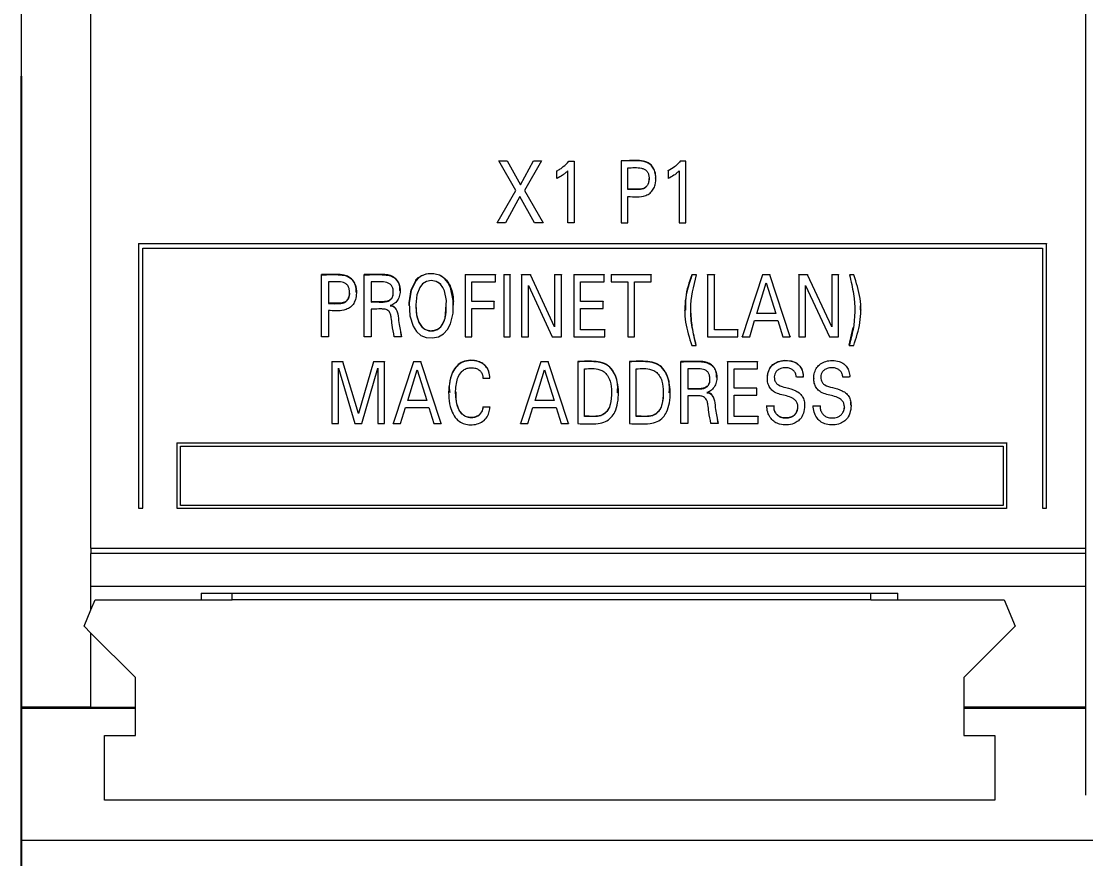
# Model space of a CAD drawing. Header units: millimetres. Extents: x 983 to 2111, y 2638 to 4457.
# Drawn here: x 1297.56 to 1325.06, y 4124.92 to 4146.55 of the extents above; entities that cross this region are included whole.
import ezdxf

# ---------------------------------------------------------------- set-up
doc = ezdxf.new("R2010")
doc.units = ezdxf.units.MM
doc.styles.get("Standard").update_dxf_attribs({"font": ''})
doc.styles.get('Standard').set_extended_font_data('SimSun')
doc.dimstyles.new('ISO-25', dxfattribs={"dimtxt": 2.5, "dimasz": 2.5, "dimexe": 1.25, "dimexo": 0.625, "dimtad": 1, "dimtxsty": 'Standard', "dimcen": 2.5, "dimadec": 0, "dimazin": 0, "dimtfac": 1, "dimtmove": 0, "dimatfit": 3, "dimfxl": 1, "dimarcsym": 0})

# ---------------------------------------------------------------- blocks, each defined once
blk = doc.blocks.new('*D199')
at = {"color": 0, "lineweight": -2, "transparency": 16777216}
for p, q in [((1297.555, 4145.13), (1297.555, 4102.577)), ((1387.555, 4145.13), (1387.555, 4102.577)), ((1300.055, 4103.827), (1385.055, 4103.827))]:
    blk.add_line(p, q, dxfattribs=at)
at = {"color": 0, "lineweight": -3, "transparency": 16777216}
for points in [[(1300.055, 4104.243), (1300.055, 4103.41), (1297.555, 4103.827)], [(1385.055, 4104.243), (1385.055, 4103.41), (1387.555, 4103.827)]]:
    blk.add_solid(points, dxfattribs=at)
at = {"layer": 'Defpoints', "color": 0, "lineweight": -3, "transparency": 16777216}
for p in [(1297.555, 4145.755), (1387.555, 4145.755), (1387.555, 4103.827)]:
    blk.add_point(p, dxfattribs=at)
at = {"color": 0, "lineweight": -3, "transparency": 16777216, "insert": (1342.555, 4105.702), "char_height": 2.5, "attachment_point": 5}
blk.add_mtext('90', dxfattribs=at)
blk = doc.blocks.new('1212DCDCDC')
at = {"color": 7, "linetype": 'Continuous', "lineweight": 15}
for p, q in [((1297.555, 4162.675), (1297.555, 4128.836)), ((1299.355, 4132.942), (1299.355, 4159.349)), ((1325.055, 4132.942), (1325.055, 4149.813)), ((1309.892, 4142.943), (1309.892, 4142.95)), ((1310.333, 4142.183), (1309.892, 4142.943)), ((1309.892, 4142.943), (1310.111, 4142.943)), ((1310.111, 4142.943), (1310.111, 4142.95)), ((1310.111, 4142.943), (1310.451, 4142.323)), ((1310.451, 4142.323), (1310.789, 4142.943)), ((1310.998, 4142.943), (1310.552, 4142.178)), ((1310.789, 4142.943), (1310.789, 4142.95)), ((1310.789, 4142.943), (1310.998, 4142.943)), ((1310.998, 4142.943), (1310.998, 4142.95)), ((1311.392, 4142.695), (1311.392, 4142.689)), ((1311.392, 4142.489), (1311.392, 4142.689)), ((1311.672, 4141.347), (1311.672, 4142.687)), ((1311.698, 4142.934), (1311.698, 4142.941)), ((1311.698, 4142.934), (1311.843, 4142.934)), ((1311.843, 4142.934), (1311.843, 4142.941)), ((1311.843, 4142.934), (1311.843, 4141.347)), ((1313.051, 4142.95), (1313.051, 4142.943)), ((1313.051, 4142.943), (1313.051, 4141.347)), ((1313.226, 4142.206), (1313.226, 4142.762)), ((1314.269, 4142.689), (1314.269, 4142.695)), ((1314.269, 4142.689), (1314.269, 4142.489)), ((1314.549, 4142.687), (1314.549, 4141.347)), ((1314.576, 4142.934), (1314.576, 4142.941)), ((1314.721, 4142.934), (1314.576, 4142.934)), ((1314.721, 4142.934), (1314.721, 4142.941)), ((1314.721, 4141.347), (1314.721, 4142.934)), ((1313.949, 4142.487), (1313.949, 4142.494)), ((1309.849, 4141.347), (1310.333, 4142.183)), ((1310.451, 4142.323), (1310.451, 4142.33)), ((1310.552, 4142.178), (1311.042, 4141.347)), ((1310.436, 4142.027), (1310.063, 4141.347)), ((1310.818, 4141.347), (1310.436, 4142.027)), ((1313.226, 4141.347), (1313.226, 4142.025)), ((1309.849, 4141.354), (1309.849, 4141.347)), ((1310.063, 4141.347), (1309.849, 4141.347)), ((1311.042, 4141.347), (1310.818, 4141.347)), ((1311.042, 4141.347), (1311.042, 4141.354)), ((1311.843, 4141.347), (1311.672, 4141.347)), ((1313.051, 4141.347), (1313.226, 4141.347)), ((1314.549, 4141.347), (1314.721, 4141.347)), ((1300.585, 4140.81), (1300.585, 4140.803)), ((1324.045, 4140.803), (1300.585, 4140.803)), ((1300.585, 4140.803), (1300.585, 4133.975)), ((1324.045, 4140.81), (1324.045, 4140.803)), ((1324.045, 4133.975), (1324.045, 4140.803)), ((1300.695, 4140.693), (1323.936, 4140.693)), ((1300.695, 4133.975), (1300.695, 4140.693)), ((1323.936, 4140.693), (1323.936, 4133.975)), ((1305.314, 4140), (1305.314, 4140.007)), ((1305.314, 4138.404), (1305.314, 4140)), ((1306.416, 4140), (1306.416, 4140.007)), ((1306.416, 4138.404), (1306.416, 4140)), ((1309.019, 4140.007), (1309.019, 4140)), ((1309.807, 4140), (1309.019, 4140)), ((1309.019, 4140), (1309.019, 4138.404)), ((1309.807, 4140.007), (1309.807, 4140)), ((1309.807, 4139.819), (1309.807, 4140)), ((1310.019, 4140.007), (1310.019, 4140)), ((1310.184, 4140), (1310.019, 4140)), ((1310.019, 4140), (1310.019, 4138.404)), ((1310.184, 4140.007), (1310.184, 4140)), ((1310.184, 4138.404), (1310.184, 4140)), ((1310.482, 4140), (1310.482, 4140.007)), ((1310.71, 4140), (1310.482, 4140)), ((1310.482, 4140), (1310.482, 4138.404)), ((1310.71, 4140.007), (1310.71, 4140)), ((1311.335, 4138.662), (1310.71, 4140)), ((1311.335, 4140.007), (1311.335, 4140)), ((1311.509, 4140), (1311.335, 4140)), ((1311.335, 4140), (1311.335, 4138.662)), ((1311.509, 4140.007), (1311.509, 4140)), ((1311.509, 4138.404), (1311.509, 4140)), ((1311.832, 4140.007), (1311.832, 4140)), ((1312.612, 4140), (1311.832, 4140)), ((1311.832, 4140), (1311.832, 4138.404)), ((1312.612, 4140.007), (1312.612, 4140)), ((1312.612, 4139.819), (1312.612, 4140)), ((1312.793, 4140.007), (1312.793, 4140)), ((1313.826, 4140), (1312.793, 4140)), ((1312.793, 4140), (1312.793, 4139.819)), ((1313.826, 4140.007), (1313.826, 4140)), ((1313.826, 4139.819), (1313.826, 4140)), ((1314.883, 4140.006), (1314.883, 4139.999)), ((1314.999, 4139.999), (1314.883, 4139.999)), ((1314.999, 4139.999), (1314.999, 4140.006)), ((1315.288, 4140), (1315.288, 4140.007)), ((1315.463, 4140), (1315.288, 4140)), ((1315.288, 4140), (1315.288, 4138.404)), ((1315.463, 4140.007), (1315.463, 4140)), ((1315.463, 4138.585), (1315.463, 4140)), ((1316.705, 4140), (1316.18, 4138.404)), ((1316.705, 4140.007), (1316.705, 4140)), ((1316.898, 4140), (1316.705, 4140)), ((1316.898, 4140.007), (1316.898, 4140)), ((1317.423, 4138.404), (1316.898, 4140)), ((1317.643, 4140), (1317.643, 4140.007)), ((1317.871, 4140), (1317.643, 4140)), ((1317.643, 4140), (1317.643, 4138.404)), ((1317.871, 4140.007), (1317.871, 4140)), ((1318.496, 4138.662), (1317.871, 4140)), ((1318.496, 4140.007), (1318.496, 4140)), ((1318.67, 4140), (1318.496, 4140)), ((1318.496, 4140), (1318.496, 4138.662)), ((1318.67, 4140.007), (1318.67, 4140)), ((1318.67, 4138.404), (1318.67, 4140)), ((1318.951, 4139.999), (1318.951, 4140.006)), ((1319.067, 4139.999), (1318.951, 4139.999)), ((1319.067, 4140.006), (1319.067, 4139.999)), ((1305.489, 4139.819), (1305.489, 4139.263)), ((1306.591, 4139.819), (1306.591, 4139.3)), ((1309.194, 4139.819), (1309.807, 4139.819)), ((1309.194, 4139.316), (1309.194, 4139.819)), ((1310.656, 4139.728), (1311.274, 4138.404)), ((1310.656, 4138.404), (1310.656, 4139.728)), ((1312.007, 4139.819), (1312.612, 4139.819)), ((1312.007, 4139.316), (1312.007, 4139.819)), ((1312.793, 4139.819), (1313.222, 4139.819)), ((1313.222, 4139.819), (1313.222, 4138.404)), ((1313.397, 4139.819), (1313.826, 4139.819)), ((1313.397, 4138.404), (1313.397, 4139.819)), ((1316.557, 4139.002), (1316.802, 4139.794)), ((1316.802, 4139.794), (1317.048, 4139.002)), ((1317.817, 4139.728), (1318.435, 4138.404)), ((1317.817, 4138.404), (1317.817, 4139.728)), ((1306.212, 4139.544), (1306.212, 4139.551)), ((1307.342, 4139.592), (1307.342, 4139.599)), ((1306.591, 4139.119), (1306.591, 4138.404)), ((1307.574, 4139.212), (1307.574, 4139.205)), ((1308.721, 4139.218), (1308.721, 4139.225)), ((1309.775, 4139.316), (1309.194, 4139.316)), ((1309.194, 4139.135), (1309.775, 4139.135)), ((1309.194, 4138.404), (1309.194, 4139.135)), ((1309.775, 4139.323), (1309.775, 4139.316)), ((1309.775, 4139.135), (1309.775, 4139.316)), ((1312.589, 4139.316), (1312.007, 4139.316)), ((1312.007, 4139.135), (1312.589, 4139.135)), ((1312.007, 4138.585), (1312.007, 4139.135)), ((1312.589, 4139.323), (1312.589, 4139.316)), ((1312.589, 4139.135), (1312.589, 4139.316)), ((1319.225, 4139.201), (1319.227, 4139.096)), ((1305.489, 4139.082), (1305.489, 4138.404)), ((1314.688, 4139.092), (1314.688, 4139.085)), ((1317.048, 4139.002), (1316.557, 4139.002)), ((1319.256, 4139.09), (1319.256, 4139.097)), ((1312.628, 4138.585), (1312.007, 4138.585)), ((1312.628, 4138.592), (1312.628, 4138.585)), ((1312.628, 4138.404), (1312.628, 4138.585)), ((1316.068, 4138.585), (1315.463, 4138.585)), ((1316.068, 4138.592), (1316.068, 4138.585)), ((1316.068, 4138.404), (1316.068, 4138.585)), ((1316.374, 4138.404), (1316.501, 4138.821)), ((1316.501, 4138.821), (1317.103, 4138.821)), ((1317.103, 4138.821), (1317.232, 4138.404)), ((1318.946, 4138.183), (1319.045, 4138.638)), ((1305.489, 4138.404), (1305.314, 4138.404)), ((1306.591, 4138.404), (1306.416, 4138.404)), ((1307.378, 4138.405), (1307.192, 4138.405)), ((1307.378, 4138.412), (1307.358, 4138.511)), ((1307.378, 4138.412), (1307.378, 4138.405)), ((1309.019, 4138.404), (1309.194, 4138.404)), ((1310.019, 4138.404), (1310.184, 4138.404)), ((1310.482, 4138.404), (1310.656, 4138.404)), ((1311.274, 4138.404), (1311.509, 4138.404)), ((1311.832, 4138.404), (1312.628, 4138.404)), ((1313.222, 4138.404), (1313.397, 4138.404)), ((1315.288, 4138.404), (1316.068, 4138.404)), ((1316.18, 4138.404), (1316.18, 4138.411)), ((1316.18, 4138.404), (1316.374, 4138.404)), ((1317.232, 4138.404), (1317.423, 4138.404)), ((1317.423, 4138.411), (1317.423, 4138.404)), ((1317.643, 4138.404), (1317.817, 4138.404)), ((1318.435, 4138.404), (1318.67, 4138.404)), ((1314.877, 4138.176), (1314.993, 4138.176)), ((1314.993, 4138.176), (1314.993, 4138.183)), ((1318.946, 4138.183), (1318.946, 4138.176)), ((1318.946, 4138.176), (1319.062, 4138.176)), ((1305.579, 4137.763), (1305.579, 4137.756)), ((1305.863, 4137.756), (1305.579, 4137.756)), ((1305.579, 4137.756), (1305.579, 4136.16)), ((1305.863, 4137.763), (1305.863, 4137.756)), ((1306.265, 4136.42), (1305.863, 4137.756)), ((1306.654, 4137.756), (1306.265, 4136.42)), ((1306.654, 4137.763), (1306.654, 4137.756)), ((1306.938, 4137.756), (1306.654, 4137.756)), ((1306.938, 4137.763), (1306.938, 4137.756)), ((1306.938, 4136.16), (1306.938, 4137.756)), ((1307.687, 4137.756), (1307.161, 4136.16)), ((1307.687, 4137.763), (1307.687, 4137.756)), ((1307.879, 4137.756), (1307.687, 4137.756)), ((1307.879, 4137.763), (1307.879, 4137.756)), ((1308.404, 4136.16), (1307.879, 4137.756)), ((1310.976, 4137.756), (1310.451, 4136.16)), ((1310.976, 4137.763), (1310.976, 4137.756)), ((1311.168, 4137.756), (1310.976, 4137.756)), ((1311.168, 4137.763), (1311.168, 4137.756)), ((1311.694, 4136.16), (1311.168, 4137.756)), ((1311.93, 4137.763), (1311.93, 4137.756)), ((1311.93, 4137.756), (1311.93, 4136.16)), ((1313.266, 4137.763), (1313.266, 4137.756)), ((1313.266, 4137.756), (1313.266, 4136.16)), ((1314.597, 4137.756), (1314.597, 4137.763)), ((1314.597, 4136.16), (1314.597, 4137.756)), ((1315.799, 4137.756), (1315.799, 4137.763)), ((1316.58, 4137.756), (1315.799, 4137.756)), ((1315.799, 4137.756), (1315.799, 4136.16)), ((1316.58, 4137.763), (1316.58, 4137.756)), ((1316.58, 4137.575), (1316.58, 4137.756)), ((1305.754, 4137.588), (1306.176, 4136.16)), ((1305.754, 4136.16), (1305.754, 4137.588)), ((1306.352, 4136.16), (1306.763, 4137.591)), ((1306.763, 4137.591), (1306.763, 4136.16)), ((1307.539, 4136.757), (1307.784, 4137.55)), ((1307.784, 4137.55), (1308.03, 4136.757)), ((1310.828, 4136.757), (1311.073, 4137.55)), ((1311.073, 4137.55), (1311.319, 4136.757)), ((1312.105, 4136.341), (1312.105, 4137.575)), ((1313.441, 4136.341), (1313.441, 4137.575)), ((1314.773, 4137.575), (1314.773, 4137.056)), ((1315.975, 4137.575), (1316.58, 4137.575)), ((1315.975, 4137.072), (1315.975, 4137.575)), ((1309.481, 4137.333), (1309.661, 4137.333)), ((1309.661, 4137.341), (1309.661, 4137.348)), ((1315.523, 4137.348), (1315.523, 4137.355)), ((1316.83, 4137.33), (1316.83, 4137.324)), ((1317.758, 4137.357), (1317.58, 4137.357)), ((1317.758, 4137.378), (1317.758, 4137.385)), ((1318.029, 4137.33), (1318.029, 4137.324)), ((1318.957, 4137.357), (1318.779, 4137.357)), ((1318.958, 4137.378), (1318.958, 4137.385)), ((1308.599, 4136.958), (1308.599, 4136.951)), ((1312.98, 4136.95), (1312.98, 4136.957)), ((1314.317, 4136.95), (1314.317, 4136.957)), ((1316.556, 4137.072), (1315.975, 4137.072)), ((1316.556, 4137.078), (1316.556, 4137.072)), ((1316.556, 4136.891), (1316.556, 4137.072)), ((1308.03, 4136.757), (1307.539, 4136.757)), ((1311.319, 4136.757), (1310.828, 4136.757)), ((1314.773, 4136.875), (1314.773, 4136.16)), ((1315.975, 4136.891), (1316.556, 4136.891)), ((1315.975, 4136.341), (1315.975, 4136.891)), ((1317.793, 4136.633), (1317.793, 4136.64)), ((1318.992, 4136.633), (1318.992, 4136.64)), ((1306.265, 4136.427), (1306.265, 4136.42)), ((1307.356, 4136.16), (1307.483, 4136.576)), ((1307.483, 4136.576), (1308.085, 4136.576)), ((1308.085, 4136.576), (1308.214, 4136.16)), ((1309.481, 4136.59), (1309.481, 4136.583)), ((1309.661, 4136.583), (1309.481, 4136.583)), ((1309.661, 4136.59), (1309.661, 4136.583)), ((1310.645, 4136.16), (1310.772, 4136.576)), ((1310.772, 4136.576), (1311.374, 4136.576)), ((1311.374, 4136.576), (1311.503, 4136.16)), ((1316.818, 4136.622), (1316.818, 4136.629)), ((1316.818, 4136.622), (1316.994, 4136.622)), ((1316.818, 4136.613), (1316.818, 4136.606)), ((1316.994, 4136.629), (1316.994, 4136.622)), ((1318.017, 4136.629), (1318.017, 4136.622)), ((1318.017, 4136.622), (1318.193, 4136.622)), ((1318.017, 4136.613), (1318.017, 4136.606)), ((1318.193, 4136.622), (1318.193, 4136.629)), ((1305.579, 4136.16), (1305.754, 4136.16)), ((1306.176, 4136.16), (1306.352, 4136.16)), ((1306.763, 4136.16), (1306.938, 4136.16)), ((1307.161, 4136.16), (1307.161, 4136.167)), ((1307.161, 4136.16), (1307.356, 4136.16)), ((1308.214, 4136.16), (1308.404, 4136.16)), ((1308.404, 4136.167), (1308.404, 4136.16)), ((1310.451, 4136.16), (1310.451, 4136.167)), ((1310.451, 4136.16), (1310.645, 4136.16)), ((1311.503, 4136.16), (1311.694, 4136.16)), ((1311.694, 4136.167), (1311.694, 4136.16)), ((1314.773, 4136.16), (1314.597, 4136.16)), ((1315.559, 4136.161), (1315.373, 4136.161)), ((1315.559, 4136.168), (1315.539, 4136.267)), ((1315.559, 4136.168), (1315.559, 4136.161)), ((1315.799, 4136.16), (1316.596, 4136.16)), ((1316.596, 4136.341), (1315.975, 4136.341)), ((1316.596, 4136.348), (1316.596, 4136.341)), ((1316.596, 4136.16), (1316.596, 4136.341)), ((1301.585, 4135.668), (1301.585, 4135.661)), ((1301.585, 4135.661), (1323.005, 4135.661)), ((1301.585, 4133.965), (1301.585, 4135.661)), ((1301.665, 4134.045), (1301.665, 4135.581)), ((1301.665, 4135.581), (1322.925, 4135.581)), ((1322.925, 4135.581), (1322.925, 4134.045)), ((1323.005, 4135.668), (1323.005, 4135.661)), ((1323.005, 4135.661), (1323.005, 4133.965)), ((1300.585, 4133.975), (1300.695, 4133.975)), ((1323.005, 4133.965), (1301.585, 4133.965)), ((1322.925, 4134.045), (1301.665, 4134.045)), ((1323.936, 4133.975), (1324.045, 4133.975)), ((1299.355, 4132.942), (1325.055, 4132.942)), ((1299.355, 4132.942), (1299.355, 4132.806)), ((1325.055, 4132.806), (1299.355, 4132.806)), ((1299.355, 4131.966), (1299.355, 4132.806)), ((1325.055, 4132.806), (1325.055, 4132.942)), ((1325.055, 4131.966), (1325.055, 4132.806)), ((1299.355, 4131.966), (1325.055, 4131.966)), ((1299.355, 4131.35), (1299.355, 4131.966)), ((1325.055, 4128.836), (1325.055, 4131.966)), ((1302.203, 4131.782), (1320.203, 4131.782)), ((1302.203, 4131.782), (1302.203, 4131.608)), ((1303.003, 4131.608), (1303.003, 4131.782)), ((1319.503, 4131.608), (1319.503, 4131.782)), ((1320.203, 4131.608), (1320.203, 4131.782)), ((1299.355, 4131.35), (1299.462, 4131.608)), ((1299.462, 4131.608), (1302.203, 4131.608)), ((1302.203, 4131.608), (1303.003, 4131.608)), ((1319.503, 4131.608), (1303.003, 4131.608)), ((1319.503, 4131.608), (1320.203, 4131.608)), ((1320.203, 4131.608), (1322.948, 4131.608)), ((1322.948, 4131.608), (1323.231, 4130.926)), ((1299.18, 4130.926), (1299.355, 4131.35)), ((1299.355, 4130.75), (1299.18, 4130.926)), ((1323.231, 4130.926), (1321.909, 4129.604)), ((1299.355, 4128.836), (1299.355, 4130.75)), ((1300.502, 4129.604), (1299.355, 4130.75)), ((1300.502, 4128.836), (1300.502, 4129.604)), ((1321.909, 4129.604), (1321.909, 4129.521)), ((1321.909, 4129.521), (1321.909, 4128.836)), ((1299.355, 4128.836), (1297.555, 4128.836)), ((1297.555, 4128.836), (1297.555, 4128.8)), ((1300.502, 4128.8), (1297.555, 4128.8)), ((1297.555, 4128.8), (1297.555, 4125.405)), ((1299.355, 4128.836), (1300.502, 4128.836)), ((1300.502, 4128.8), (1300.502, 4128.836)), ((1300.502, 4128.108), (1300.502, 4128.8)), ((1325.055, 4128.836), (1321.909, 4128.836)), ((1321.909, 4128.836), (1321.909, 4128.8)), ((1325.055, 4128.8), (1321.909, 4128.8)), ((1321.909, 4128.8), (1321.909, 4128.108)), ((1325.055, 4128.8), (1325.055, 4128.836)), ((1325.055, 4126.598), (1325.055, 4128.8)), ((1299.702, 4128.108), (1300.502, 4128.108)), ((1321.909, 4128.108), (1322.709, 4128.108)), ((1322.709, 4128.108), (1322.709, 4126.433)), ((1325.056, 4126.567), (1325.055, 4126.598)), ((1322.709, 4126.433), (1299.702, 4126.433)), ((1297.555, 4125.405), (1349.804, 4125.405))]:
    blk.add_line(p, q, dxfattribs=at)
at = {"color": 7, "linetype": 'Continuous', "lineweight": 15, "flags": 128}
for points in [[(1307.899, 4139.978), (1307.858, 4139.954), (1307.75, 4139.863), (1307.748, 4139.861), (1307.748, 4139.861), (1307.748, 4139.861), (1307.748, 4139.861), (1307.748, 4139.86), (1307.748, 4139.86), (1307.748, 4139.86), (1307.748, 4139.86), (1307.748, 4139.861), (1307.748, 4139.861), (1307.749, 4139.861), (1307.749, 4139.862), (1307.749, 4139.862), (1307.749, 4139.862), (1307.749, 4139.861), (1307.749, 4139.861), (1307.748, 4139.861), (1307.748, 4139.861), (1307.748, 4139.86), (1307.748, 4139.86), (1307.748, 4139.86), (1307.748, 4139.86), (1307.748, 4139.861), (1307.748, 4139.861), (1307.748, 4139.861), (1307.749, 4139.861), (1307.749, 4139.861), (1307.749, 4139.861), (1307.749, 4139.861), (1307.748, 4139.861), (1307.748, 4139.861), (1307.748, 4139.86), (1307.747, 4139.86), (1307.747, 4139.86), (1307.747, 4139.86), (1307.747, 4139.86), (1307.748, 4139.86), (1307.748, 4139.861), (1307.748, 4139.861), (1307.748, 4139.861), (1307.748, 4139.861), (1307.748, 4139.861), (1307.748, 4139.861), (1307.748, 4139.861), (1307.748, 4139.861), (1307.748, 4139.86), (1307.747, 4139.86), (1307.747, 4139.86), (1307.747, 4139.86), (1307.747, 4139.86), (1307.748, 4139.86), (1307.748, 4139.861), (1307.748, 4139.861), (1307.755, 4139.868), (1307.782, 4139.895), (1307.816, 4139.929), (1307.816, 4139.929), (1307.816, 4139.93), (1307.817, 4139.93), (1307.817, 4139.93), (1307.817, 4139.93), (1307.817, 4139.93), (1307.817, 4139.93), (1307.817, 4139.93), (1307.816, 4139.93), (1307.816, 4139.929), (1307.816, 4139.929), (1307.816, 4139.929), (1307.816, 4139.929), (1307.816, 4139.929), (1307.816, 4139.929), (1307.816, 4139.93), (1307.817, 4139.93), (1307.817, 4139.93), (1307.817, 4139.93), (1307.817, 4139.93), (1307.817, 4139.93), (1307.817, 4139.93), (1307.816, 4139.93), (1307.816, 4139.929), (1307.816, 4139.929), (1307.816, 4139.929), (1307.816, 4139.929), (1307.816, 4139.929), (1307.816, 4139.929), (1307.816, 4139.93), (1307.817, 4139.93), (1307.817, 4139.93), (1307.817, 4139.93), (1307.817, 4139.93), (1307.817, 4139.93), (1307.817, 4139.93), (1307.816, 4139.93), (1307.816, 4139.929), (1307.816, 4139.929), (1307.816, 4139.929), (1307.816, 4139.929), (1307.816, 4139.929), (1307.816, 4139.929), (1307.816, 4139.93), (1307.817, 4139.93), (1307.817, 4139.93), (1307.817, 4139.93), (1307.817, 4139.93), (1307.817, 4139.93), (1307.817, 4139.93), (1307.816, 4139.93), (1307.815, 4139.928), (1307.753, 4139.856), (1307.627, 4139.606), (1307.575, 4139.276), (1307.594, 4138.939), (1307.677, 4138.672), (1307.768, 4138.535), (1307.882, 4138.439), (1308.019, 4138.386), (1308.181, 4138.373), (1308.335, 4138.404), (1308.466, 4138.479), (1308.571, 4138.594), (1308.644, 4138.733), (1308.712, 4139.011), (1308.717, 4139.343), (1308.646, 4139.674), (1308.579, 4139.802), (1308.491, 4139.905), (1308.36, 4139.991), (1308.209, 4140.029), (1308.017, 4140.019), (1307.899, 4139.978)], [(1307.579, 4139.212), (1307.575, 4139.283), (1307.627, 4139.613), (1307.753, 4139.863), (1307.815, 4139.935), (1307.816, 4139.937), (1307.817, 4139.937), (1307.817, 4139.937), (1307.817, 4139.937), (1307.817, 4139.937), (1307.817, 4139.937), (1307.817, 4139.937), (1307.816, 4139.937), (1307.816, 4139.936), (1307.816, 4139.936), (1307.816, 4139.936), (1307.816, 4139.936), (1307.816, 4139.936), (1307.816, 4139.936), (1307.816, 4139.937), (1307.817, 4139.937), (1307.817, 4139.937), (1307.817, 4139.937), (1307.817, 4139.937), (1307.817, 4139.937), (1307.817, 4139.937), (1307.816, 4139.937), (1307.816, 4139.936), (1307.816, 4139.936), (1307.816, 4139.936), (1307.816, 4139.936), (1307.816, 4139.936), (1307.816, 4139.936), (1307.816, 4139.937), (1307.817, 4139.937), (1307.817, 4139.937), (1307.817, 4139.937), (1307.817, 4139.937), (1307.817, 4139.937), (1307.817, 4139.937), (1307.816, 4139.937), (1307.816, 4139.936), (1307.816, 4139.936), (1307.816, 4139.936), (1307.816, 4139.936), (1307.816, 4139.936), (1307.816, 4139.936), (1307.816, 4139.937), (1307.817, 4139.937), (1307.817, 4139.937), (1307.817, 4139.937), (1307.817, 4139.937), (1307.817, 4139.937), (1307.817, 4139.937), (1307.816, 4139.937), (1307.816, 4139.936), (1307.816, 4139.936), (1307.782, 4139.902), (1307.755, 4139.875), (1307.748, 4139.868), (1307.748, 4139.868), (1307.748, 4139.867), (1307.747, 4139.867), (1307.747, 4139.867), (1307.747, 4139.867), (1307.747, 4139.867), (1307.748, 4139.867), (1307.748, 4139.868), (1307.748, 4139.868), (1307.748, 4139.868), (1307.748, 4139.868), (1307.748, 4139.868), (1307.748, 4139.868), (1307.748, 4139.868), (1307.748, 4139.868), (1307.748, 4139.867), (1307.747, 4139.867), (1307.747, 4139.867), (1307.747, 4139.867), (1307.747, 4139.867), (1307.748, 4139.867), (1307.748, 4139.868), (1307.748, 4139.868), (1307.749, 4139.868), (1307.749, 4139.868), (1307.749, 4139.868), (1307.749, 4139.868), (1307.748, 4139.868), (1307.748, 4139.868), (1307.748, 4139.868), (1307.748, 4139.867), (1307.748, 4139.867), (1307.748, 4139.867), (1307.748, 4139.867), (1307.748, 4139.868), (1307.748, 4139.868), (1307.749, 4139.868), (1307.749, 4139.869), (1307.749, 4139.869), (1307.749, 4139.869), (1307.749, 4139.869), (1307.749, 4139.868), (1307.748, 4139.868), (1307.748, 4139.868), (1307.748, 4139.867), (1307.748, 4139.867), (1307.748, 4139.867), (1307.748, 4139.867), (1307.748, 4139.868), (1307.748, 4139.868), (1307.748, 4139.868), (1307.748, 4139.868), (1307.75, 4139.87), (1307.858, 4139.961)], [(1308.27, 4139.831), (1308.147, 4139.852), (1308.02, 4139.828), (1307.924, 4139.77), (1307.848, 4139.678), (1307.776, 4139.484), (1307.749, 4139.226), (1307.766, 4138.973), (1307.827, 4138.772), (1307.892, 4138.668), (1307.977, 4138.595), (1308.083, 4138.557), (1308.205, 4138.558), (1308.308, 4138.592), (1308.392, 4138.656), (1308.459, 4138.752), (1308.508, 4138.879), (1308.541, 4139.339), (1308.49, 4139.586), (1308.448, 4139.677), (1308.386, 4139.757), (1308.329, 4139.808), (1308.329, 4139.808), (1308.329, 4139.808), (1308.329, 4139.808), (1308.329, 4139.808), (1308.329, 4139.808), (1308.329, 4139.808), (1308.329, 4139.808), (1308.328, 4139.809), (1308.328, 4139.809), (1308.328, 4139.809), (1308.328, 4139.809), (1308.328, 4139.809), (1308.328, 4139.809), (1308.329, 4139.808), (1308.33, 4139.808), (1308.33, 4139.808), (1308.329, 4139.808), (1308.329, 4139.808), (1308.329, 4139.808), (1308.328, 4139.809), (1308.328, 4139.809), (1308.328, 4139.809), (1308.329, 4139.808), (1308.329, 4139.808), (1308.329, 4139.808), (1308.33, 4139.808), (1308.33, 4139.808), (1308.329, 4139.808), (1308.329, 4139.809), (1308.329, 4139.809), (1308.328, 4139.809), (1308.328, 4139.809), (1308.328, 4139.809), (1308.329, 4139.809), (1308.329, 4139.808), (1308.33, 4139.808), (1308.33, 4139.808), (1308.33, 4139.808), (1308.33, 4139.808), (1308.33, 4139.808), (1308.33, 4139.808), (1308.329, 4139.809), (1308.329, 4139.809), (1308.329, 4139.809), (1308.329, 4139.809), (1308.329, 4139.808), (1308.329, 4139.808), (1308.33, 4139.808), (1308.33, 4139.808), (1308.33, 4139.808), (1308.33, 4139.808), (1308.329, 4139.808), (1308.329, 4139.808), (1308.329, 4139.808), (1308.329, 4139.809), (1308.329, 4139.809), (1308.329, 4139.809), (1308.329, 4139.808), (1308.329, 4139.808), (1308.33, 4139.808), (1308.33, 4139.808), (1308.33, 4139.808), (1308.329, 4139.808), (1308.329, 4139.808), (1308.329, 4139.808), (1308.329, 4139.808), (1308.329, 4139.808), (1308.329, 4139.808), (1308.329, 4139.808), (1308.33, 4139.807), (1308.33, 4139.807), (1308.33, 4139.807), (1308.33, 4139.807), (1308.33, 4139.807), (1308.329, 4139.808), (1308.329, 4139.808), (1308.329, 4139.808), (1308.329, 4139.809), (1308.329, 4139.808), (1308.329, 4139.808), (1308.329, 4139.808), (1308.33, 4139.808), (1308.33, 4139.808), (1308.366, 4139.781), (1308.386, 4139.766), (1308.387, 4139.766), (1308.387, 4139.766), (1308.387, 4139.766), (1308.387, 4139.766), (1308.387, 4139.766), (1308.387, 4139.766), (1308.387, 4139.766), (1308.387, 4139.766), (1308.387, 4139.765), (1308.387, 4139.765), (1308.387, 4139.765), (1308.387, 4139.765), (1308.387, 4139.766), (1308.386, 4139.766), (1308.386, 4139.766), (1308.386, 4139.766), (1308.386, 4139.766), (1308.386, 4139.766), (1308.387, 4139.766), (1308.387, 4139.766), (1308.387, 4139.766), (1308.387, 4139.766), (1308.387, 4139.766), (1308.386, 4139.766), (1308.386, 4139.766), (1308.386, 4139.766), (1308.386, 4139.766), (1308.386, 4139.766), (1308.387, 4139.766), (1308.387, 4139.766), (1308.387, 4139.766), (1308.387, 4139.766), (1308.387, 4139.766), (1308.387, 4139.766), (1308.386, 4139.766), (1308.386, 4139.766), (1308.386, 4139.767), (1308.386, 4139.767), (1308.386, 4139.767), (1308.386, 4139.767), (1308.386, 4139.766), (1308.386, 4139.766), (1308.387, 4139.766), (1308.387, 4139.766), (1308.387, 4139.766), (1308.387, 4139.766), (1308.386, 4139.766), (1308.386, 4139.767), (1308.386, 4139.767), (1308.386, 4139.767), (1308.386, 4139.767), (1308.386, 4139.766), (1308.387, 4139.766), (1308.387, 4139.766), (1308.387, 4139.766), (1308.387, 4139.766), (1308.387, 4139.766), (1308.387, 4139.766), (1308.386, 4139.766), (1308.386, 4139.766), (1308.364, 4139.782), (1308.27, 4139.831)], [(1316.837, 4137.33), (1316.844, 4137.453), (1316.896, 4137.592), (1316.975, 4137.685), (1317.108, 4137.761), (1317.262, 4137.796), (1317.447, 4137.781), (1317.58, 4137.726), (1317.669, 4137.647), (1317.729, 4137.544), (1317.758, 4137.41), (1317.758, 4137.364), (1317.758, 4137.364)], [(1299.702, 4126.433), (1299.702, 4126.599), (1299.702, 4126.778), (1299.702, 4126.969), (1299.702, 4127.172), (1299.702, 4127.388), (1299.702, 4127.616), (1299.702, 4127.856), (1299.702, 4128.108)]]:
    blk.add_lwpolyline(points, dxfattribs=at)
at = {"color": 7, "linetype": 'Continuous', "lineweight": 15}
for points, knots in [([(1313.943, 4142.494), (1313.945, 4142.513), (1313.952, 4142.585), (1313.923, 4142.699), (1313.853, 4142.821), (1313.753, 4142.902), (1313.538, 4142.975), (1313.298, 4142.946), (1313.104, 4142.949), (1313.051, 4142.95)], [0, 0, 0, 0, 0.046641, 0.184638, 0.292575, 0.400776, 0.505875, 0.862737, 1, 1, 1, 1]), ([(1313.226, 4142.025), (1313.304, 4142.021), (1313.459, 4142.013), (1313.661, 4142.029), (1313.805, 4142.109), (1313.889, 4142.207), (1313.946, 4142.354), (1313.956, 4142.524), (1313.925, 4142.692), (1313.853, 4142.814), (1313.753, 4142.895), (1313.538, 4142.968), (1313.298, 4142.939), (1313.104, 4142.942), (1313.051, 4142.943)], [0, 0, 0, 0, 0.108043, 0.2139, 0.271874, 0.329954, 0.387213, 0.486309, 0.560664, 0.618823, 0.677124, 0.733754, 0.92604, 1, 1, 1, 1]), ([(1311.392, 4142.689), (1311.421, 4142.704), (1311.48, 4142.735), (1311.587, 4142.813), (1311.654, 4142.886), (1311.698, 4142.934)], [0, 0, 0, 0, 0.2515221, 0.5029737, 1, 1, 1, 1]), ([(1311.672, 4142.687), (1311.652, 4142.667), (1311.611, 4142.626), (1311.519, 4142.556), (1311.443, 4142.516), (1311.392, 4142.489)], [0, 0, 0, 0, 0.250707, 0.501678, 1, 1, 1, 1]), ([(1313.226, 4142.762), (1313.343, 4142.771), (1313.487, 4142.781), (1313.652, 4142.738), (1313.712, 4142.689), (1313.754, 4142.624), (1313.778, 4142.523), (1313.776, 4142.413), (1313.736, 4142.311), (1313.681, 4142.25), (1313.6, 4142.21), (1313.492, 4142.203), (1313.364, 4142.206), (1313.272, 4142.206), (1313.226, 4142.206)], [0, 0, 0, 0, 0.243462, 0.296846, 0.350655, 0.4002, 0.455559, 0.565774, 0.623547, 0.681762, 0.732556, 0.807924, 0.903966, 1, 1, 1, 1]), ([(1314.576, 4142.934), (1314.554, 4142.909), (1314.51, 4142.859), (1314.412, 4142.77), (1314.326, 4142.721), (1314.269, 4142.689)], [0, 0, 0, 0, 0.251396, 0.502834, 1, 1, 1, 1]), ([(1314.549, 4142.687), (1314.529, 4142.667), (1314.488, 4142.626), (1314.397, 4142.556), (1314.32, 4142.516), (1314.269, 4142.489)], [0, 0, 0, 0, 0.250705, 0.501675, 1, 1, 1, 1]), ([(1313.767, 4142.49), (1313.768, 4142.459), (1313.771, 4142.399), (1313.735, 4142.318), (1313.681, 4142.257), (1313.6, 4142.217), (1313.492, 4142.21), (1313.364, 4142.213), (1313.272, 4142.213), (1313.226, 4142.213)], [0, 0, 0, 0, 0.130203, 0.245929, 0.362539, 0.464284, 0.615253, 0.807635, 1, 1, 1, 1]), ([(1306.206, 4139.552), (1306.208, 4139.57), (1306.216, 4139.642), (1306.187, 4139.757), (1306.116, 4139.878), (1306.016, 4139.959), (1305.801, 4140.032), (1305.561, 4140.004), (1305.368, 4140.007), (1305.314, 4140.007)], [0, 0, 0, 0, 0.04664, 0.184638, 0.292574, 0.400775, 0.505874, 0.862737, 1, 1, 1, 1]), ([(1305.314, 4140), (1305.477, 4140.007), (1305.692, 4140.015), (1305.95, 4139.984), (1306.072, 4139.914), (1306.155, 4139.816), (1306.211, 4139.669), (1306.219, 4139.499), (1306.186, 4139.331), (1306.111, 4139.208), (1306.01, 4139.127), (1305.8, 4139.059), (1305.624, 4139.072), (1305.489, 4139.082)], [0, 0, 0, 0, 0.224888, 0.294852, 0.353413, 0.412106, 0.468359, 0.566648, 0.642696, 0.701593, 0.760626, 0.817111, 1, 1, 1, 1]), ([(1306.416, 4140), (1306.592, 4140.008), (1306.818, 4140.017), (1307.085, 4139.986), (1307.203, 4139.926), (1307.285, 4139.836), (1307.34, 4139.706), (1307.347, 4139.558), (1307.318, 4139.406), (1307.24, 4139.29), (1307.154, 4139.229), (1307.102, 4139.208), (1307.088, 4139.203)], [0, 0, 0, 0, 0.317595, 0.407289, 0.479076, 0.550969, 0.622899, 0.728862, 0.813903, 0.899602, 0.972852, 1, 1, 1, 1]), ([(1307.335, 4139.599), (1307.337, 4139.621), (1307.343, 4139.686), (1307.312, 4139.795), (1307.238, 4139.902), (1307.125, 4139.979), (1306.983, 4140.011), (1306.828, 4140.007), (1306.638, 4140.007), (1306.501, 4140.007), (1306.416, 4140.007)], [0, 0, 0, 0, 0.054489, 0.167878, 0.282146, 0.384081, 0.512865, 0.647958, 0.782566, 1, 1, 1, 1]), ([(1307.858, 4139.961), (1307.91, 4139.986), (1308.02, 4140.04), (1308.198, 4140.044), (1308.364, 4140.007), (1308.49, 4139.921), (1308.585, 4139.809), (1308.679, 4139.624), (1308.722, 4139.421), (1308.717, 4139.266), (1308.715, 4139.225)], [0, 0, 0, 0, 0.1209178, 0.2565117, 0.365656, 0.4757843, 0.5712071, 0.673046, 0.9119797, 1, 1, 1, 1]), ([(1314.883, 4139.999), (1314.819, 4139.804), (1314.691, 4139.41), (1314.685, 4138.774), (1314.813, 4138.376), (1314.877, 4138.176)], [0, 0, 0, 0, 0.329736, 0.663499, 1, 1, 1, 1]), ([(1314.883, 4140.006), (1314.812, 4139.811), (1314.705, 4139.513), (1314.716, 4139.199), (1314.72, 4139.092)], [0, 0, 0, 0, 0.657541, 1, 1, 1, 1]), ([(1314.993, 4138.176), (1314.956, 4138.331), (1314.882, 4138.64), (1314.816, 4139.258), (1314.927, 4139.707), (1314.999, 4139.999)], [0, 0, 0, 0, 0.258715, 0.515989, 1, 1, 1, 1]), ([(1318.951, 4139.999), (1318.991, 4139.837), (1319.103, 4139.376), (1319.098, 4138.746), (1318.982, 4138.313), (1318.946, 4138.176)], [0, 0, 0, 0, 0.271819, 0.77003, 1, 1, 1, 1]), ([(1319.062, 4138.176), (1319.125, 4138.371), (1319.252, 4138.764), (1319.259, 4139.4), (1319.132, 4139.799), (1319.067, 4139.999)], [0, 0, 0, 0, 0.3293544, 0.6626027, 1, 1, 1, 1]), ([(1305.489, 4139.263), (1305.597, 4139.257), (1305.731, 4139.25), (1305.893, 4139.277), (1305.961, 4139.322), (1306.011, 4139.39), (1306.041, 4139.494), (1306.04, 4139.607), (1306.004, 4139.708), (1305.95, 4139.772), (1305.857, 4139.819), (1305.74, 4139.821), (1305.611, 4139.819), (1305.53, 4139.819), (1305.489, 4139.819)], [0, 0, 0, 0, 0.223978, 0.280658, 0.337928, 0.388344, 0.45487, 0.560371, 0.617917, 0.675659, 0.730469, 0.83043, 0.915221, 1, 1, 1, 1]), ([(1306.591, 4139.3), (1306.66, 4139.301), (1306.798, 4139.303), (1306.964, 4139.292), (1307.075, 4139.338), (1307.126, 4139.388), (1307.161, 4139.458), (1307.171, 4139.55), (1307.161, 4139.645), (1307.123, 4139.725), (1307.07, 4139.776), (1306.967, 4139.82), (1306.803, 4139.821), (1306.666, 4139.82), (1306.591, 4139.819)], [0, 0, 0, 0, 0.141506, 0.283315, 0.332984, 0.382979, 0.427837, 0.490465, 0.570825, 0.620257, 0.669788, 0.717723, 0.846057, 1, 1, 1, 1]), ([(1306.03, 4139.548), (1306.032, 4139.516), (1306.034, 4139.457), (1305.999, 4139.375), (1305.945, 4139.314), (1305.863, 4139.274), (1305.755, 4139.267), (1305.627, 4139.271), (1305.535, 4139.27), (1305.489, 4139.27)], [0, 0, 0, 0, 0.130204, 0.245929, 0.362539, 0.464284, 0.615255, 0.807636, 1, 1, 1, 1]), ([(1307.158, 4139.477), (1307.152, 4139.457), (1307.139, 4139.413), (1307.094, 4139.36), (1307.025, 4139.321), (1306.855, 4139.295), (1306.708, 4139.302), (1306.591, 4139.307)], [0, 0, 0, 0, 0.095706, 0.209875, 0.313475, 0.458619, 1, 1, 1, 1]), ([(1307.192, 4138.405), (1307.172, 4138.506), (1307.139, 4138.668), (1307.122, 4138.864), (1307.099, 4138.978), (1307.07, 4139.044), (1307.028, 4139.085), (1306.968, 4139.113), (1306.887, 4139.121), (1306.758, 4139.119), (1306.658, 4139.119), (1306.591, 4139.119)], [0, 0, 0, 0, 0.266841, 0.4331077, 0.5128872, 0.5708373, 0.6169169, 0.6627546, 0.7391689, 0.8273471, 1, 1, 1, 1]), ([(1307.246, 4139.098), (1307.24, 4139.112), (1307.225, 4139.145), (1307.18, 4139.184), (1307.13, 4139.205), (1307.099, 4139.209), (1307.088, 4139.21)], [0, 0, 0, 0, 0.223044, 0.533724, 0.846709, 1, 1, 1, 1]), ([(1307.088, 4139.203), (1307.11, 4139.2), (1307.152, 4139.194), (1307.21, 4139.154), (1307.259, 4139.087), (1307.294, 4138.954), (1307.309, 4138.721), (1307.352, 4138.526), (1307.378, 4138.405)], [0, 0, 0, 0, 0.06997, 0.140526, 0.224575, 0.339265, 0.591798, 1, 1, 1, 1]), ([(1307.75, 4139.213), (1307.752, 4139.135), (1307.756, 4138.987), (1307.809, 4138.803), (1307.885, 4138.674), (1307.974, 4138.596), (1308.085, 4138.557), (1308.201, 4138.559), (1308.31, 4138.592), (1308.399, 4138.662), (1308.466, 4138.763), (1308.535, 4138.945), (1308.533, 4139.101), (1308.531, 4139.211)], [0, 0, 0, 0, 0.137315, 0.260368, 0.332522, 0.397962, 0.463953, 0.535429, 0.598372, 0.660679, 0.729212, 0.809245, 1, 1, 1, 1]), ([(1314.993, 4138.183), (1314.954, 4138.338), (1314.878, 4138.639), (1314.861, 4138.949), (1314.852, 4139.1)], [0, 0, 0, 0, 0.5142471, 1, 1, 1, 1]), ([(1309.661, 4137.333), (1309.657, 4137.388), (1309.65, 4137.487), (1309.584, 4137.617), (1309.485, 4137.708), (1309.342, 4137.775), (1309.16, 4137.797), (1308.963, 4137.764), (1308.798, 4137.647), (1308.671, 4137.451), (1308.583, 4137.095), (1308.591, 4136.72), (1308.7, 4136.405), (1308.815, 4136.247), (1308.966, 4136.155), (1309.126, 4136.123), (1309.291, 4136.131), (1309.45, 4136.189), (1309.574, 4136.293), (1309.648, 4136.434), (1309.656, 4136.533), (1309.661, 4136.583)], [0, 0, 0, 0, 0.0438715, 0.0786339, 0.1134269, 0.1494804, 0.2025603, 0.2575055, 0.3050334, 0.3588501, 0.4408046, 0.5949035, 0.6501426, 0.7058449, 0.7469647, 0.7879939, 0.833995, 0.8772423, 0.9206228, 0.9604306, 1, 1, 1, 1]), ([(1309.661, 4137.34), (1309.657, 4137.395), (1309.65, 4137.494), (1309.584, 4137.624), (1309.485, 4137.715), (1309.342, 4137.782), (1309.16, 4137.804), (1308.963, 4137.771), (1308.798, 4137.654), (1308.674, 4137.458), (1308.599, 4137.215), (1308.616, 4137.036), (1308.623, 4136.959)], [0, 0, 0, 0, 0.087382, 0.156621, 0.225921, 0.297731, 0.403455, 0.512893, 0.607557, 0.714748, 0.877984, 1, 1, 1, 1]), ([(1312.958, 4136.957), (1312.964, 4137.054), (1312.974, 4137.223), (1312.893, 4137.453), (1312.778, 4137.619), (1312.606, 4137.73), (1312.32, 4137.78), (1312.088, 4137.77), (1311.93, 4137.763)], [0, 0, 0, 0, 0.18336, 0.319119, 0.455773, 0.559467, 0.69901, 1, 1, 1, 1]), ([(1311.93, 4136.16), (1312.108, 4136.151), (1312.349, 4136.138), (1312.651, 4136.199), (1312.8, 4136.31), (1312.914, 4136.479), (1312.994, 4136.791), (1312.992, 4137.135), (1312.895, 4137.446), (1312.778, 4137.612), (1312.606, 4137.723), (1312.319, 4137.773), (1312.088, 4137.763), (1311.93, 4137.756)], [0, 0, 0, 0, 0.169083, 0.228629, 0.288762, 0.339746, 0.42003, 0.591684, 0.659563, 0.727889, 0.779736, 0.849507, 1, 1, 1, 1]), ([(1314.295, 4136.957), (1314.3, 4137.054), (1314.31, 4137.223), (1314.229, 4137.453), (1314.114, 4137.619), (1313.943, 4137.73), (1313.656, 4137.78), (1313.424, 4137.77), (1313.266, 4137.763)], [0, 0, 0, 0, 0.18336, 0.319118, 0.455773, 0.559467, 0.69901, 1, 1, 1, 1]), ([(1313.266, 4136.16), (1313.444, 4136.151), (1313.685, 4136.138), (1313.988, 4136.199), (1314.136, 4136.31), (1314.25, 4136.479), (1314.331, 4136.791), (1314.328, 4137.135), (1314.231, 4137.446), (1314.114, 4137.612), (1313.943, 4137.723), (1313.656, 4137.773), (1313.424, 4137.763), (1313.266, 4137.756)], [0, 0, 0, 0, 0.169083, 0.2286289, 0.2887624, 0.3397463, 0.4200297, 0.5916837, 0.6595625, 0.7278893, 0.7797358, 0.8495064, 1, 1, 1, 1]), ([(1314.597, 4137.756), (1314.774, 4137.763), (1314.999, 4137.773), (1315.266, 4137.741), (1315.384, 4137.681), (1315.467, 4137.592), (1315.521, 4137.462), (1315.529, 4137.314), (1315.499, 4137.161), (1315.421, 4137.046), (1315.335, 4136.985), (1315.284, 4136.964), (1315.27, 4136.958)], [0, 0, 0, 0, 0.317595, 0.407289, 0.479076, 0.550969, 0.622899, 0.728863, 0.813904, 0.899603, 0.972853, 1, 1, 1, 1]), ([(1315.516, 4137.355), (1315.518, 4137.376), (1315.524, 4137.441), (1315.493, 4137.55), (1315.42, 4137.658), (1315.306, 4137.735), (1315.164, 4137.767), (1315.009, 4137.763), (1314.819, 4137.762), (1314.682, 4137.763), (1314.597, 4137.763)], [0, 0, 0, 0, 0.054488, 0.167878, 0.282147, 0.384081, 0.512865, 0.647958, 0.782567, 1, 1, 1, 1]), ([(1316.994, 4136.622), (1316.994, 4136.589), (1316.994, 4136.523), (1317.035, 4136.436), (1317.094, 4136.365), (1317.187, 4136.318), (1317.306, 4136.301), (1317.424, 4136.316), (1317.517, 4136.361), (1317.579, 4136.43), (1317.618, 4136.521), (1317.626, 4136.619), (1317.6, 4136.704), (1317.552, 4136.771), (1317.414, 4136.867), (1317.217, 4136.89), (1317.026, 4136.961), (1316.921, 4137.042), (1316.859, 4137.146), (1316.823, 4137.284), (1316.835, 4137.437), (1316.884, 4137.581), (1316.978, 4137.691), (1317.107, 4137.761), (1317.271, 4137.799), (1317.435, 4137.785), (1317.577, 4137.73), (1317.675, 4137.644), (1317.737, 4137.533), (1317.759, 4137.433), (1317.758, 4137.372), (1317.758, 4137.357)], [0, 0, 0, 0, 0.027139, 0.054276, 0.078067, 0.101985, 0.138617, 0.176325, 0.199437, 0.222646, 0.251323, 0.280183, 0.302077, 0.323928, 0.347819, 0.438896, 0.483344, 0.515139, 0.54689, 0.582148, 0.63146, 0.672674, 0.706463, 0.748835, 0.792247, 0.843706, 0.883355, 0.916397, 0.94933, 0.987205, 1, 1, 1, 1]), ([(1318.193, 4136.622), (1318.194, 4136.589), (1318.194, 4136.523), (1318.235, 4136.436), (1318.293, 4136.365), (1318.386, 4136.318), (1318.505, 4136.301), (1318.624, 4136.316), (1318.717, 4136.361), (1318.778, 4136.43), (1318.817, 4136.521), (1318.825, 4136.619), (1318.799, 4136.704), (1318.751, 4136.771), (1318.613, 4136.867), (1318.416, 4136.89), (1318.225, 4136.961), (1318.121, 4137.042), (1318.058, 4137.146), (1318.022, 4137.284), (1318.034, 4137.437), (1318.083, 4137.581), (1318.178, 4137.691), (1318.307, 4137.761), (1318.47, 4137.799), (1318.635, 4137.785), (1318.777, 4137.73), (1318.874, 4137.644), (1318.936, 4137.533), (1318.959, 4137.433), (1318.958, 4137.372), (1318.957, 4137.357)], [0, 0, 0, 0, 0.027139, 0.054276, 0.078067, 0.101985, 0.138617, 0.176325, 0.199437, 0.222647, 0.251324, 0.280183, 0.302077, 0.323929, 0.347819, 0.438896, 0.483344, 0.51514, 0.54689, 0.582148, 0.63146, 0.672675, 0.706463, 0.748835, 0.792247, 0.843705, 0.883355, 0.916397, 0.94933, 0.987205, 1, 1, 1, 1]), ([(1309.481, 4136.583), (1309.474, 4136.543), (1309.462, 4136.473), (1309.403, 4136.39), (1309.33, 4136.337), (1309.229, 4136.307), (1309.118, 4136.309), (1309.009, 4136.347), (1308.916, 4136.425), (1308.829, 4136.575), (1308.771, 4136.841), (1308.772, 4137.123), (1308.837, 4137.363), (1308.915, 4137.495), (1309.022, 4137.574), (1309.14, 4137.607), (1309.258, 4137.605), (1309.363, 4137.565), (1309.435, 4137.502), (1309.476, 4137.419), (1309.479, 4137.361), (1309.481, 4137.333)], [0, 0, 0, 0, 0.046617, 0.080424, 0.114198, 0.149257, 0.199355, 0.239547, 0.279715, 0.336619, 0.436164, 0.591136, 0.656051, 0.721533, 0.76378, 0.806029, 0.859732, 0.896736, 0.933868, 0.967183, 1, 1, 1, 1]), ([(1312.105, 4137.575), (1312.24, 4137.585), (1312.418, 4137.598), (1312.615, 4137.501), (1312.712, 4137.399), (1312.792, 4137.223), (1312.812, 4136.962), (1312.796, 4136.713), (1312.728, 4136.522), (1312.643, 4136.417), (1312.513, 4136.35), (1312.371, 4136.337), (1312.231, 4136.342), (1312.147, 4136.341), (1312.105, 4136.341)], [0, 0, 0, 0, 0.177193, 0.2326709, 0.2879902, 0.3627461, 0.4863997, 0.6355769, 0.6955337, 0.7560697, 0.8115404, 0.8874208, 0.9437175, 1, 1, 1, 1]), ([(1313.441, 4137.575), (1313.576, 4137.585), (1313.755, 4137.598), (1313.952, 4137.501), (1314.049, 4137.399), (1314.128, 4137.223), (1314.148, 4136.962), (1314.132, 4136.713), (1314.064, 4136.522), (1313.979, 4136.417), (1313.849, 4136.35), (1313.707, 4136.337), (1313.567, 4136.342), (1313.483, 4136.341), (1313.441, 4136.341)], [0, 0, 0, 0, 0.177192, 0.232671, 0.28799, 0.362746, 0.4864, 0.635577, 0.695534, 0.75607, 0.811541, 0.887421, 0.943717, 1, 1, 1, 1]), ([(1314.773, 4137.056), (1314.841, 4137.057), (1314.979, 4137.058), (1315.145, 4137.047), (1315.256, 4137.094), (1315.308, 4137.144), (1315.342, 4137.214), (1315.352, 4137.306), (1315.342, 4137.401), (1315.304, 4137.481), (1315.252, 4137.532), (1315.149, 4137.575), (1314.984, 4137.576), (1314.847, 4137.575), (1314.773, 4137.575)], [0, 0, 0, 0, 0.141506, 0.283315, 0.332985, 0.382979, 0.427838, 0.490466, 0.570825, 0.620257, 0.669788, 0.717723, 0.846058, 1, 1, 1, 1]), ([(1317.58, 4137.357), (1317.577, 4137.385), (1317.57, 4137.442), (1317.525, 4137.516), (1317.456, 4137.573), (1317.356, 4137.604), (1317.237, 4137.605), (1317.13, 4137.568), (1317.057, 4137.508), (1317.021, 4137.442), (1317.006, 4137.366), (1317.015, 4137.285), (1317.051, 4137.208), (1317.15, 4137.13), (1317.332, 4137.088), (1317.526, 4137.036), (1317.68, 4136.944), (1317.755, 4136.838), (1317.799, 4136.696), (1317.792, 4136.521), (1317.742, 4136.347), (1317.636, 4136.225), (1317.502, 4136.15), (1317.333, 4136.12), (1317.163, 4136.133), (1317.019, 4136.192), (1316.919, 4136.29), (1316.845, 4136.421), (1316.817, 4136.538), (1316.818, 4136.609), (1316.818, 4136.622)], [0, 0, 0, 0, 0.023791, 0.047651, 0.070843, 0.097342, 0.133214, 0.168775, 0.189553, 0.210426, 0.230496, 0.253738, 0.277986, 0.299153, 0.356548, 0.431244, 0.467224, 0.503468, 0.537284, 0.590445, 0.647993, 0.685421, 0.722816, 0.773996, 0.826427, 0.863782, 0.901128, 0.940869, 0.98865, 1, 1, 1, 1]), ([(1318.779, 4137.357), (1318.776, 4137.385), (1318.77, 4137.442), (1318.724, 4137.516), (1318.655, 4137.573), (1318.555, 4137.604), (1318.436, 4137.605), (1318.329, 4137.568), (1318.257, 4137.508), (1318.22, 4137.442), (1318.206, 4137.366), (1318.215, 4137.285), (1318.25, 4137.208), (1318.349, 4137.13), (1318.531, 4137.088), (1318.725, 4137.036), (1318.879, 4136.944), (1318.954, 4136.838), (1318.998, 4136.696), (1318.991, 4136.521), (1318.941, 4136.347), (1318.835, 4136.225), (1318.701, 4136.15), (1318.532, 4136.12), (1318.362, 4136.133), (1318.219, 4136.192), (1318.118, 4136.29), (1318.045, 4136.421), (1318.017, 4136.538), (1318.017, 4136.609), (1318.017, 4136.622)], [0, 0, 0, 0, 0.023791, 0.047651, 0.070842, 0.097342, 0.133214, 0.168774, 0.189553, 0.210426, 0.230496, 0.253737, 0.277986, 0.299153, 0.356548, 0.431244, 0.467223, 0.503468, 0.537284, 0.590445, 0.647993, 0.685421, 0.722817, 0.773995, 0.826427, 0.863783, 0.901129, 0.940869, 0.98865, 1, 1, 1, 1]), ([(1315.339, 4137.232), (1315.333, 4137.212), (1315.32, 4137.169), (1315.275, 4137.116), (1315.207, 4137.076), (1315.036, 4137.05), (1314.889, 4137.057), (1314.773, 4137.063)], [0, 0, 0, 0, 0.095706, 0.209876, 0.313475, 0.458619, 1, 1, 1, 1]), ([(1309.481, 4136.59), (1309.474, 4136.55), (1309.462, 4136.48), (1309.403, 4136.397), (1309.33, 4136.344), (1309.229, 4136.314), (1309.118, 4136.316), (1309.009, 4136.354), (1308.916, 4136.432), (1308.83, 4136.582), (1308.779, 4136.775), (1308.789, 4136.92), (1308.792, 4136.98)], [0, 0, 0, 0, 0.092373, 0.159365, 0.22629, 0.295761, 0.395033, 0.474675, 0.55427, 0.667029, 0.864283, 1, 1, 1, 1]), ([(1312.803, 4136.971), (1312.799, 4136.865), (1312.795, 4136.714), (1312.728, 4136.529), (1312.643, 4136.424), (1312.513, 4136.357), (1312.371, 4136.344), (1312.231, 4136.349), (1312.147, 4136.348), (1312.105, 4136.348)], [0, 0, 0, 0, 0.279627, 0.398147, 0.517812, 0.627463, 0.777459, 0.888744, 1, 1, 1, 1]), ([(1314.139, 4136.971), (1314.136, 4136.865), (1314.131, 4136.714), (1314.064, 4136.529), (1313.979, 4136.424), (1313.849, 4136.357), (1313.707, 4136.344), (1313.567, 4136.349), (1313.483, 4136.348), (1313.441, 4136.348)], [0, 0, 0, 0, 0.279628, 0.398147, 0.517812, 0.627464, 0.777459, 0.888744, 1, 1, 1, 1]), ([(1315.427, 4136.854), (1315.421, 4136.868), (1315.406, 4136.901), (1315.361, 4136.94), (1315.312, 4136.961), (1315.28, 4136.964), (1315.27, 4136.965)], [0, 0, 0, 0, 0.223039, 0.533731, 0.846716, 1, 1, 1, 1]), ([(1315.27, 4136.958), (1315.291, 4136.955), (1315.333, 4136.949), (1315.391, 4136.91), (1315.44, 4136.843), (1315.475, 4136.709), (1315.491, 4136.476), (1315.533, 4136.281), (1315.559, 4136.161)], [0, 0, 0, 0, 0.069968, 0.140525, 0.224574, 0.339264, 0.591796, 1, 1, 1, 1]), ([(1315.373, 4136.161), (1315.353, 4136.261), (1315.32, 4136.424), (1315.303, 4136.62), (1315.28, 4136.734), (1315.251, 4136.799), (1315.209, 4136.84), (1315.15, 4136.869), (1315.068, 4136.876), (1314.939, 4136.875), (1314.839, 4136.875), (1314.773, 4136.875)], [0, 0, 0, 0, 0.266842, 0.433108, 0.512888, 0.570838, 0.616917, 0.662754, 0.739169, 0.827346, 1, 1, 1, 1]), ([(1318.986, 4136.64), (1318.989, 4136.663), (1318.994, 4136.695), (1318.984, 4136.725), (1318.981, 4136.734)], [0, 0, 0, 0, 0.709742, 1, 1, 1, 1]), ([(1316.994, 4136.629), (1316.994, 4136.596), (1316.994, 4136.53), (1317.035, 4136.443), (1317.094, 4136.373), (1317.187, 4136.325), (1317.306, 4136.308), (1317.424, 4136.323), (1317.518, 4136.368), (1317.578, 4136.437), (1317.616, 4136.518), (1317.617, 4136.577), (1317.617, 4136.601)], [0, 0, 0, 0, 0.100077, 0.200144, 0.287874, 0.376073, 0.511154, 0.650204, 0.735431, 0.821016, 0.926762, 1, 1, 1, 1]), ([(1318.818, 4136.601), (1318.819, 4136.595), (1318.823, 4136.562), (1318.812, 4136.531), (1318.803, 4136.504)], [0, 0, 0, 0, 0.167056, 1, 1, 1, 1])]:
    blk.add_open_spline(points, degree=3, knots=knots, dxfattribs=at)
blk = doc.blocks.new('1214DCDCDC')
at = {"lineweight": -3}
blk.add_blockref('1212DCDCDC', (0, 0), dxfattribs=at)

msp = doc.modelspace()

# ---------------------------------------------------------------- block references
at = {"lineweight": -3}
msp.add_blockref('1214DCDCDC', (0, 0), dxfattribs=at)

# ---------------------------------------------------------------- dimensions: what is measured, and where the dimension line sits
dim = msp.add_linear_dim(base=(1387.555, 4103.827), p1=(1297.555, 4145.755), p2=(1387.555, 4145.755), dimstyle='ISO-25', dxfattribs=at)
dim.commit()
dim.dimension.update_dxf_attribs({"geometry": '*D199', "text_midpoint": (1342.555, 4105.702)})

doc.saveas('drawing.dxf')
